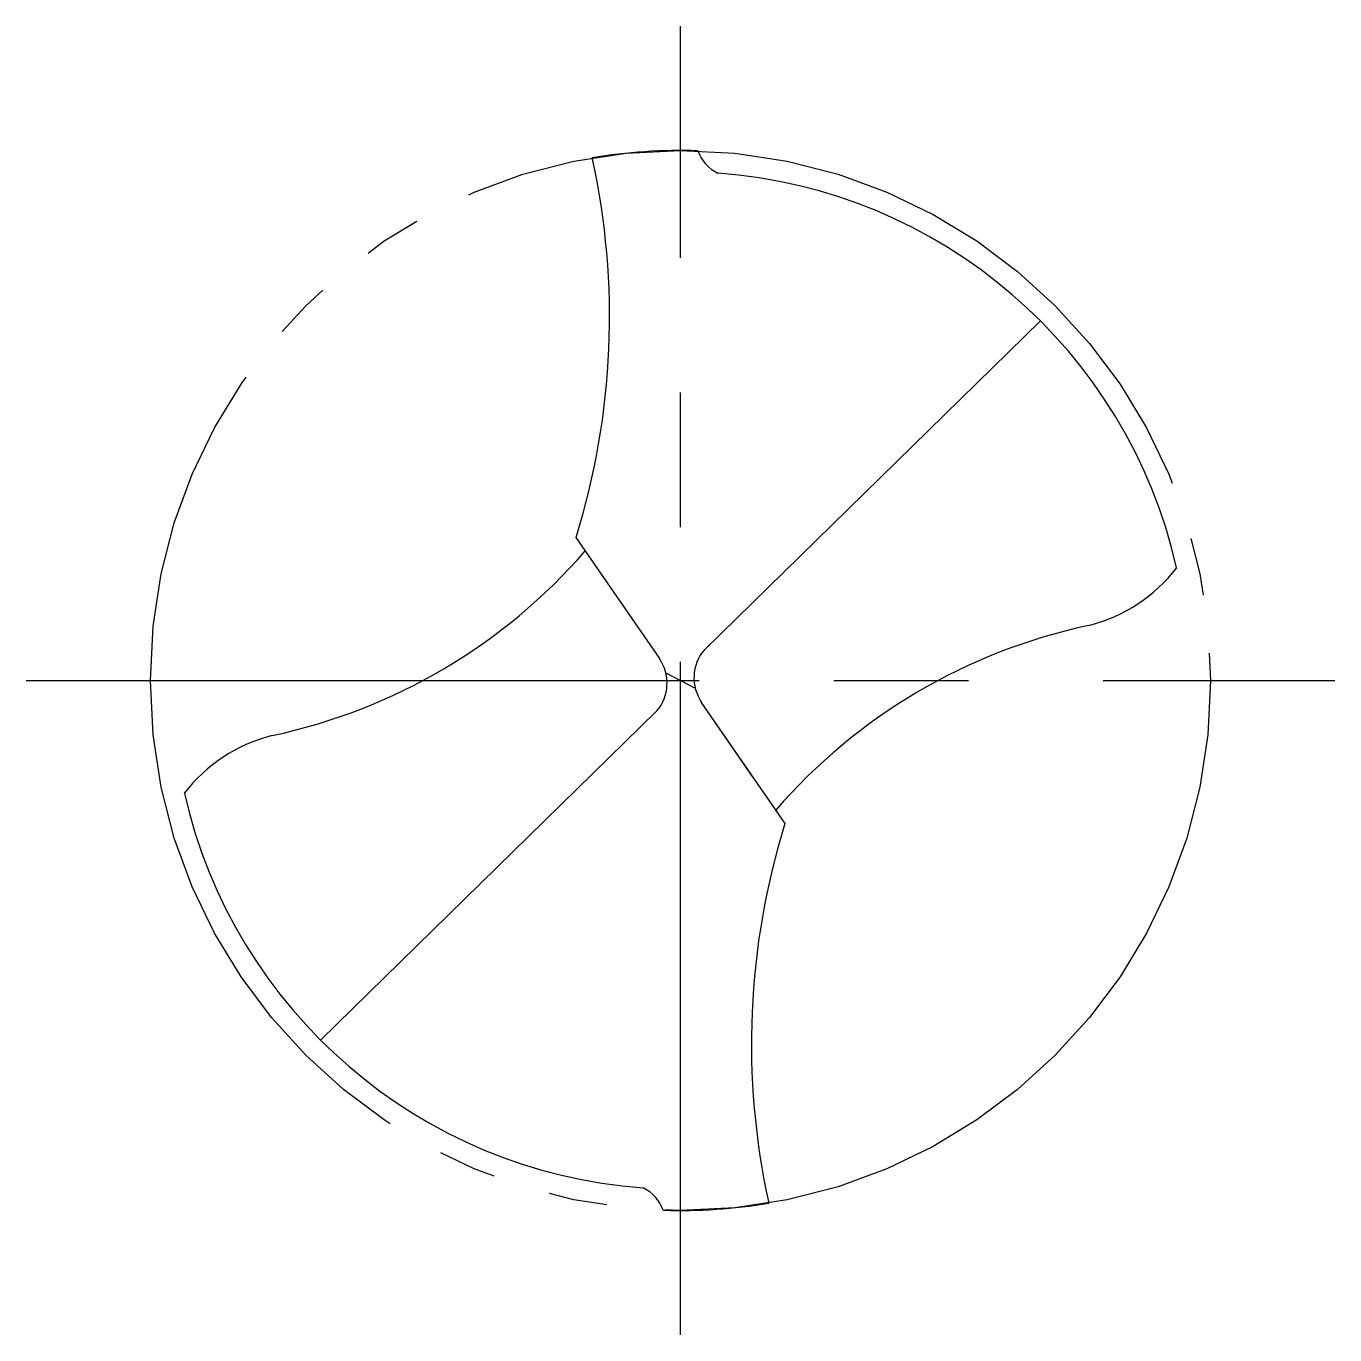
# Model space of a CAD drawing. Header units: millimetres. Extents: x 1246.2 to 1258.6, y 3722.3 to 3734.6.
import ezdxf

# ---------------------------------------------------------------- set-up
doc = ezdxf.new("R2010")
doc.units = ezdxf.units.MM
for name, pattern in [('ACAD_ISO04W100', [30, 24, -3, 0, -3]), ('CENTER', [50.8, 31.75, -6.35, 6.35, -6.35]), ('DOT_CENTER', [2, 1.25, -0.25, 0.25, -0.25]), ('JIS_09_08', [10.75, 8, -0.55, 0.55, -0.55, 0.55, -0.55])]:
    doc.linetypes.add(name, pattern=pattern)
for name, color, linetype in [('中心线', 2, 'ACAD_ISO04W100'), ('虚线轮廓', 1, 'Continuous'), ('轮廓', 4, 'Continuous')]:
    doc.layers.add(name, color=color, linetype=linetype)

msp = doc.modelspace()

# ---------------------------------------------------------------- linework, layer by layer
at = {"layer": '中心线', "linetype": 'CENTER', "ltscale": 0.2}
for p, q in [((1252.394, 3722.25), (1252.394, 3734.596)), ((1246.221, 3728.423), (1258.567, 3728.423))]:
    msp.add_line(p, q, dxfattribs=at)
at = {"layer": '虚线轮廓', "color": 7, "linetype": 'JIS_09_08'}
msp.add_circle((1252.394, 3728.423), 5, dxfattribs=at)
at = {"layer": '轮廓', "linetype": 'Continuous'}
for p, q in [((1252.616, 3728.71), (1255.789, 3731.816)), ((1252.172, 3728.136), (1248.999, 3725.03))]:
    msp.add_line(p, q, dxfattribs=at)
at = {"layer": '轮廓'}
for p, q in [((1251.408, 3729.772), (1252.195, 3728.63)), ((1252.256, 3728.495), (1252.532, 3728.351)), ((1253.081, 3727.508), (1252.593, 3728.216)), ((1253.38, 3727.074), (1252.593, 3728.216))]:
    msp.add_line(p, q, dxfattribs=at)
at = {"layer": '轮廓', "linetype": 'DOT_CENTER'}
for start, end in [(88.1136, 99.5919), (268.1136, 279.5919)]:
    msp.add_arc((1252.394, 3728.423), 5, start, end, dxfattribs=at)
at = {"layer": '轮廓'}
for centre, radius, start, end in [((1252.897, 3733.534), 0.357, 198.5303, 245.0028), ((1252.394, 3728.423), 4.8, 12.8056, 85.7904), ((1255.883, 3730.398), 1.5, 284.056, 322.6074), ((1248.905, 3726.448), 1.5, 104.056, 142.6074), ((1252.394, 3728.423), 4.8, 192.8056, 265.7904), ((1251.891, 3723.312), 0.357, 18.5303, 65.0028)]:
    msp.add_arc(centre, radius, start, end, dxfattribs=at)
at = {"layer": '轮廓', "linetype": 'Continuous'}
for centre, radius, start, end in [((1244.741, 3731.851), 6.984, 342.6822, 12.4199), ((1247.412, 3733.195), 5.411, 282.0432, 318.9964), ((1257.376, 3723.651), 5.411, 102.0432, 138.9964), ((1252.929, 3728.448), 0.408, 140.0674, 214.5919), ((1251.859, 3728.398), 0.408, 320.0674, 34.5919), ((1260.047, 3724.995), 6.984, 162.6822, 192.4199)]:
    msp.add_arc(centre, radius, start, end, dxfattribs=at)

doc.saveas('drawing.dxf')
